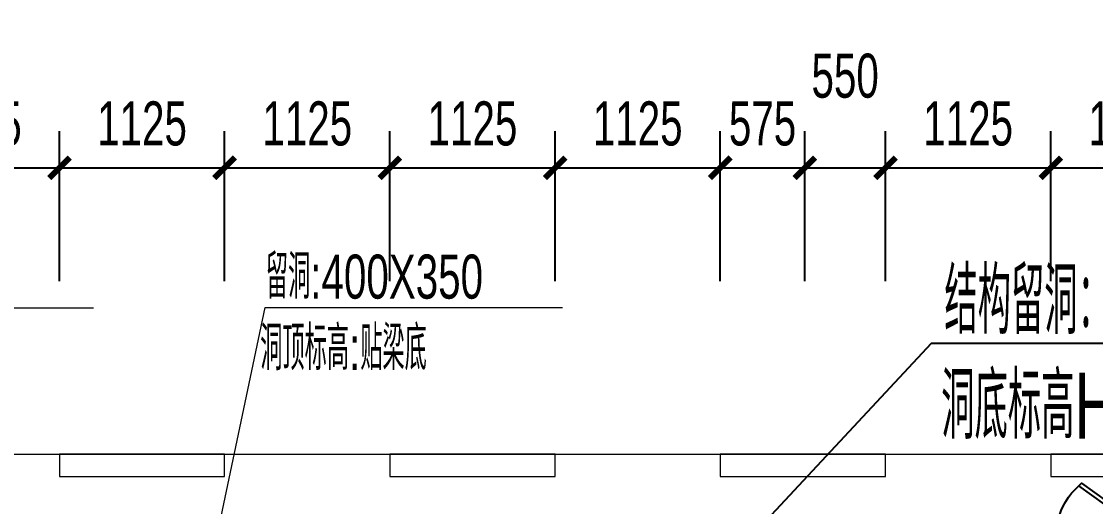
# Model space of a CAD drawing. Header units: millimetres. Extents: x 285006 to 3037698, y -2820855 to 192241.
# Drawn here: x 1043199 to 1050512, y -2791860 to -2788559 of the extents above; entities that cross this region are included whole.
import ezdxf
from ezdxf.enums import TextEntityAlignment as Align

# ---------------------------------------------------------------- set-up
doc = ezdxf.new("R2010")
doc.units = ezdxf.units.MM
doc.header["$PDMODE"] = 35
doc.header["$PDSIZE"] = -0.1
doc.layers.add('___', color=4, linetype='Continuous')
for name, color, linetype, lineweight in [('DIM-1B-6F$0$A-ANNO-DIMS', 73, 'Continuous', 18), ('EXWALL-1B-6F$0$A-FLOR-UNDR', 11, 'Continuous', 18), ('EXWALL-1B-6F$0$A-WALL-GLAZ', 142, 'Continuous', 18), ('EXWALL-1B-6F$0$A-WALL-STON', 31, 'Continuous', 18), ('VERT-IDEN-1B-4F$0$A-ANNO-TEXT', 7, 'Continuous', 25), ('VERT-IDEN-1B-4F$0$A-COND-IDEN-TEXT', 11, 'Continuous', 18), ('VERT-IDEN-1B-4F$0$A-ROOM-IDEN', 7, 'Continuous', 25)]:
    doc.layers.add(name, color=color, linetype=linetype, lineweight=lineweight)
doc.styles.add('CCD_DIM', font='archs.shx', dxfattribs={"width": 0.7})
doc.styles.add('DIM-1B-6F$0$HYGB2014', font='hygbsz.shx', dxfattribs={"width": 0.7, "bigfont": 'hygbhz.shx'})
doc.styles.add('VERT-IDEN-1B-4F$0$HYGB2014', font='hygbsz.shx', dxfattribs={"width": 0.7, "bigfont": 'hygbhz.shx'})
doc.dimstyles.new('DIM-1B-6F$0$DIMN', dxfattribs={"dimtxt": 300, "dimasz": 100, "dimexe": 250, "dimexo": 300, "dimgap": 0, "dimtad": 0, "dimdec": 0, "dimzin": 0, "dimdsep": 46, "dimtxsty": 'DIM-1B-6F$0$HYGB2014', "dimblk": 'DIM-1B-6F$0$_archtick', "dimcen": 0.09, "dimdle": 150, "dimclrt": 7, "dimazin": 0, "dimtfac": 1, "dimtdec": 0, "dimtix": 1, "dimtmove": 2, "dimatfit": 3, "dimfxl": 1, "dimtvp": 1, "dimtolj": 1, "dimtzin": 0, "dimarcsym": 0})

# ---------------------------------------------------------------- blocks, each defined once
blk = doc.blocks.new('EXWALL-1B-6F$0$幕墙-1125陶板单元')
blk.add_lwpolyline([(-562.5, 150), (562.5, 150), (562.5, 0), (-562.5, 0)], close=True)
blk = doc.blocks.new('EXWALL-1B-6F$0$ef')
at = {"layer": 'EXWALL-1B-6F$0$A-WALL-GLAZ', "lineweight": -3}
for points in [[(98270726.1, 18746786.9), (98270744.2, 18746768.8), (98271097.5, 18747022.1), (98271079.4, 18747040.2)], [(98271469, 18746786.9), (98271450.8, 18746768.8), (98271097.5, 18747022.1), (98271115.6, 18747040.2)]]:
    blk.add_lwpolyline(points, close=True, dxfattribs=at)
for centre, start, end in [((98271019.5, 18747122.7), 193.04017, 228.85878), ((98271175.6, 18747122.7), 311.14122, 346.95983)]:
    blk.add_arc(centre, 445.9, start, end, dxfattribs=at)
blk = doc.blocks.new('EXWALL-1B-6F')
at = {"layer": 'EXWALL-1B-6F$0$A-FLOR-UNDR'}
blk.add_lwpolyline([(98333335, 18769022.1), (98333335, 18769272.1), (98374885, 18769272.1), (98374885, 18768822.1)], dxfattribs=at)
at = {"xscale": -1, "rotation": 180}
blk.add_blockref('EXWALL-1B-6F$0$ef', (101275, 37515844.2), dxfattribs=at)
at = {"layer": 'EXWALL-1B-6F$0$A-WALL-STON', "xscale": -1, "rotation": 180}
for p in [(98365622.5, 18769272.1), (98367872.5, 18769272.1), (98370122.5, 18769272.1), (98372372.5, 18769272.1)]:
    blk.add_blockref('EXWALL-1B-6F$0$幕墙-1125陶板单元', p, dxfattribs=at)
blk = doc.blocks.new('DIM-1B-6F$0$_archtick')
at = {"const_width": 0.4}
blk.add_lwpolyline([(-0.7, -0.7), (0.7, 0.7)], dxfattribs=at)
blk = doc.blocks.new('CCD_Dimension_Tick')
at = {"color": 0, "linetype": 'ByBlock'}
for p, q in [((-1.091, 0), (0, 0)), ((0, 0), (1.091, 0))]:
    blk.add_line(p, q, dxfattribs=at)
at = {"color": 0, "linetype": 'Continuous', "const_width": 0.608}
blk.add_lwpolyline([(-0.61, -0.61), (0.61, 0.61)], dxfattribs=at)
blk = doc.blocks.new('*D1549')
at = {"layer": '___', "color": 44, "lineweight": -2, "transparency": 16777216}
for p, q in [((858778.8, -1074646.6), (858778.8, -1074958.5)), ((859505.8, -1074646.6), (859505.8, -1074958.5)), ((858878.8, -1074808.5), (859405.8, -1074808.5))]:
    blk.add_line(p, q, dxfattribs=at)
at = {"layer": 'Defpoints', "color": 0, "transparency": 16777216}
for p in [(858778.8, -1074496.6, 0), (859505.8, -1074496.6, 0), (859505.8, -1074808.5), (1058082.7, -2814913.1), (1059207.7, -2814913.1), (1059207.7, -2816154.7)]:
    blk.add_point(p, dxfattribs=at)
at = {"layer": 'DIM-1B-6F$0$A-ANNO-DIMS', "color": 0, "lineweight": -2, "transparency": 16777216}
for p, q in [((1058082.7, -2815213.1), (1058082.7, -2816404.7)), ((1059207.7, -2815213.1), (1059207.7, -2816404.7)), ((1057932.7, -2816154.7), (1059357.7, -2816154.7))]:
    blk.add_line(p, q, dxfattribs=at)
at = {"layer": '___', "color": 44, "lineweight": -2, "transparency": 16777216, "xscale": 100, "yscale": 100, "zscale": 100}
for p, rotation in [((858778.8, -1074808.5), 180.0002028373054), ((859505.8, -1074808.5), 0.0002028373054437641)]:
    blk.add_blockref('CCD_Dimension_Tick', p, dxfattribs=dict(at, rotation=rotation))
at = {"layer": 'DIM-1B-6F$0$A-ANNO-DIMS', "color": 0, "lineweight": -2, "transparency": 16777216, "xscale": 100, "yscale": 100, "zscale": 100, "rotation": 180}
blk.add_blockref('DIM-1B-6F$0$_archtick', (1058082.7, -2816154.7), dxfattribs=at)
at = {"layer": 'DIM-1B-6F$0$A-ANNO-DIMS', "color": 0, "lineweight": -2, "transparency": 16777216, "xscale": 100, "yscale": 100, "zscale": 100}
blk.add_blockref('DIM-1B-6F$0$_archtick', (1059207.7, -2816154.7), dxfattribs=at)
at = {"layer": '___', "color": 50, "transparency": 16777216, "insert": (859142.3, -1074673.5), "char_height": 150, "attachment_point": 5, "rotation": 0.0002, "style": 'CCD_DIM'}
blk.add_mtext('\\A1;725', dxfattribs=at)
at = {"layer": 'DIM-1B-6F$0$A-ANNO-DIMS', "color": 7, "transparency": 16777216, "insert": (1058645.2, -2815854.7), "char_height": 300, "attachment_point": 5, "style": 'DIM-1B-6F$0$HYGB2014'}
blk.add_mtext('\\A1;1125', dxfattribs=at)
blk = doc.blocks.new('*D1550')
at = {"layer": '___', "color": 44, "lineweight": -2, "transparency": 16777216}
for p, q in [((854266.3, -1074646.6), (854266.3, -1075059.3)), ((856570.5, -1074646.6), (856570.5, -1075059.3)), ((856470.5, -1074909.3), (854366.3, -1074909.3))]:
    blk.add_line(p, q, dxfattribs=at)
at = {"layer": 'Defpoints', "color": 0, "transparency": 16777216}
for p in [(854266.3, -1074496.6, 0), (856570.5, -1074496.6, 0), (854266.3, -1074909.3), (1059207.7, -2814913.1), (1060332.7, -2814913.1), (1060332.7, -2816154.7)]:
    blk.add_point(p, dxfattribs=at)
at = {"layer": 'DIM-1B-6F$0$A-ANNO-DIMS', "color": 0, "lineweight": -2, "transparency": 16777216}
for p, q in [((1059207.7, -2815213.1), (1059207.7, -2816404.7)), ((1060332.7, -2815213.1), (1060332.7, -2816404.7)), ((1059057.7, -2816154.7), (1060482.7, -2816154.7))]:
    blk.add_line(p, q, dxfattribs=at)
at = {"layer": '___', "color": 44, "lineweight": -2, "transparency": 16777216, "xscale": 100, "yscale": 100, "zscale": 100, "rotation": 180}
blk.add_blockref('CCD_Dimension_Tick', (854266.3, -1074909.3), dxfattribs=at)
at = {"layer": '___', "color": 44, "lineweight": -2, "transparency": 16777216, "xscale": 100, "yscale": 100, "zscale": 100}
blk.add_blockref('CCD_Dimension_Tick', (856570.5, -1074909.3), dxfattribs=at)
at = {"layer": 'DIM-1B-6F$0$A-ANNO-DIMS', "color": 0, "lineweight": -2, "transparency": 16777216, "xscale": 100, "yscale": 100, "zscale": 100, "rotation": 180}
blk.add_blockref('DIM-1B-6F$0$_archtick', (1059207.7, -2816154.7), dxfattribs=at)
at = {"layer": 'DIM-1B-6F$0$A-ANNO-DIMS', "color": 0, "lineweight": -2, "transparency": 16777216, "xscale": 100, "yscale": 100, "zscale": 100}
blk.add_blockref('DIM-1B-6F$0$_archtick', (1060332.7, -2816154.7), dxfattribs=at)
at = {"layer": '___', "color": 50, "transparency": 16777216, "insert": (855418.4, -1074774.3), "char_height": 150, "attachment_point": 5, "style": 'CCD_DIM'}
blk.add_mtext('\\A1;2305', dxfattribs=at)
at = {"layer": 'DIM-1B-6F$0$A-ANNO-DIMS', "color": 7, "transparency": 16777216, "insert": (1059770.2, -2815854.7), "char_height": 300, "attachment_point": 5, "style": 'DIM-1B-6F$0$HYGB2014'}
blk.add_mtext('\\A1;1125', dxfattribs=at)
blk = doc.blocks.new('*D1551')
at = {"layer": '___', "color": 44, "lineweight": -2, "transparency": 16777216}
for p, q in [((855943.4, -1074646.6), (855943.4, -1074804.1)), ((856043.4, -1074654.1), (856470.5, -1074654.1)), ((856570.5, -1074646.6), (856570.5, -1074804.1))]:
    blk.add_line(p, q, dxfattribs=at)
at = {"layer": 'Defpoints', "color": 0, "transparency": 16777216}
for p in [(855943.4, -1074496.6, 0), (856570.5, -1074496.6, 0), (856570.5, -1074654.1), (1060332.7, -2814913.1), (1061457.7, -2814913.1), (1061457.7, -2816154.7)]:
    blk.add_point(p, dxfattribs=at)
at = {"layer": 'DIM-1B-6F$0$A-ANNO-DIMS', "color": 0, "lineweight": -2, "transparency": 16777216}
for p, q in [((1060332.7, -2815213.1), (1060332.7, -2816404.7)), ((1061457.7, -2815213.1), (1061457.7, -2816404.7)), ((1060182.7, -2816154.7), (1061607.7, -2816154.7))]:
    blk.add_line(p, q, dxfattribs=at)
at = {"layer": '___', "color": 44, "lineweight": -2, "transparency": 16777216, "xscale": 100, "yscale": 100, "zscale": 100, "rotation": 180}
blk.add_blockref('CCD_Dimension_Tick', (855943.4, -1074654.1), dxfattribs=at)
at = {"layer": '___', "color": 44, "lineweight": -2, "transparency": 16777216, "xscale": 100, "yscale": 100, "zscale": 100}
blk.add_blockref('CCD_Dimension_Tick', (856570.5, -1074654.1), dxfattribs=at)
at = {"layer": 'DIM-1B-6F$0$A-ANNO-DIMS', "color": 0, "lineweight": -2, "transparency": 16777216, "xscale": 100, "yscale": 100, "zscale": 100, "rotation": 180}
blk.add_blockref('DIM-1B-6F$0$_archtick', (1060332.7, -2816154.7), dxfattribs=at)
at = {"layer": 'DIM-1B-6F$0$A-ANNO-DIMS', "color": 0, "lineweight": -2, "transparency": 16777216, "xscale": 100, "yscale": 100, "zscale": 100}
blk.add_blockref('DIM-1B-6F$0$_archtick', (1061457.7, -2816154.7), dxfattribs=at)
at = {"layer": '___', "color": 50, "transparency": 16777216, "insert": (856256.9, -1074519.1), "char_height": 150, "attachment_point": 5, "style": 'CCD_DIM'}
blk.add_mtext('\\A1;625', dxfattribs=at)
at = {"layer": 'DIM-1B-6F$0$A-ANNO-DIMS', "color": 7, "transparency": 16777216, "insert": (1060895.2, -2815854.7), "char_height": 300, "attachment_point": 5, "style": 'DIM-1B-6F$0$HYGB2014'}
blk.add_mtext('\\A1;1125', dxfattribs=at)
blk = doc.blocks.new('*D1590')
at = {"layer": 'Defpoints', "color": 0, "transparency": 16777216}
for p in [(1043457.7, -2789554.7), (1042332.7, -2790625.5), (1043457.7, -2790625.5)]:
    blk.add_point(p, dxfattribs=at)
at = {"layer": 'DIM-1B-6F$0$A-ANNO-DIMS', "color": 0, "lineweight": -2, "transparency": 16777216}
for p, q in [((1042332.7, -2790325.5), (1042332.7, -2789304.7)), ((1043457.7, -2790325.5), (1043457.7, -2789304.7)), ((1042182.7, -2789554.7), (1043607.7, -2789554.7))]:
    blk.add_line(p, q, dxfattribs=at)
at = {"layer": 'DIM-1B-6F$0$A-ANNO-DIMS', "color": 0, "lineweight": -2, "transparency": 16777216, "xscale": 100, "yscale": 100, "zscale": 100, "rotation": 180}
blk.add_blockref('DIM-1B-6F$0$_archtick', (1042332.7, -2789554.7), dxfattribs=at)
at = {"layer": 'DIM-1B-6F$0$A-ANNO-DIMS', "color": 0, "lineweight": -2, "transparency": 16777216, "xscale": 100, "yscale": 100, "zscale": 100}
blk.add_blockref('DIM-1B-6F$0$_archtick', (1043457.7, -2789554.7), dxfattribs=at)
at = {"layer": 'DIM-1B-6F$0$A-ANNO-DIMS', "color": 7, "transparency": 16777216, "insert": (1042895.2, -2789254.7), "char_height": 300, "attachment_point": 5, "style": 'DIM-1B-6F$0$HYGB2014'}
blk.add_mtext('\\A1;1125', dxfattribs=at)
blk = doc.blocks.new('*D1591')
at = {"layer": 'Defpoints', "color": 0, "transparency": 16777216}
for p in [(1044582.7, -2789554.7), (1043457.7, -2790625.5), (1044582.7, -2790625.5)]:
    blk.add_point(p, dxfattribs=at)
at = {"layer": 'DIM-1B-6F$0$A-ANNO-DIMS', "color": 0, "lineweight": -2, "transparency": 16777216}
for p, q in [((1043457.7, -2790325.5), (1043457.7, -2789304.7)), ((1044582.7, -2790325.5), (1044582.7, -2789304.7)), ((1043307.7, -2789554.7), (1044732.7, -2789554.7))]:
    blk.add_line(p, q, dxfattribs=at)
at = {"layer": 'DIM-1B-6F$0$A-ANNO-DIMS', "color": 0, "lineweight": -2, "transparency": 16777216, "xscale": 100, "yscale": 100, "zscale": 100, "rotation": 180}
blk.add_blockref('DIM-1B-6F$0$_archtick', (1043457.7, -2789554.7), dxfattribs=at)
at = {"layer": 'DIM-1B-6F$0$A-ANNO-DIMS', "color": 0, "lineweight": -2, "transparency": 16777216, "xscale": 100, "yscale": 100, "zscale": 100}
blk.add_blockref('DIM-1B-6F$0$_archtick', (1044582.7, -2789554.7), dxfattribs=at)
at = {"layer": 'DIM-1B-6F$0$A-ANNO-DIMS', "color": 7, "transparency": 16777216, "insert": (1044020.2, -2789254.7), "char_height": 300, "attachment_point": 5, "style": 'DIM-1B-6F$0$HYGB2014'}
blk.add_mtext('\\A1;1125', dxfattribs=at)
blk = doc.blocks.new('*D1592')
at = {"layer": 'Defpoints', "color": 0, "transparency": 16777216}
for p in [(1045707.7, -2789554.7), (1044582.7, -2790625.5), (1045707.7, -2790625.5)]:
    blk.add_point(p, dxfattribs=at)
at = {"layer": 'DIM-1B-6F$0$A-ANNO-DIMS', "color": 0, "lineweight": -2, "transparency": 16777216}
for p, q in [((1044582.7, -2790325.5), (1044582.7, -2789304.7)), ((1045707.7, -2790325.5), (1045707.7, -2789304.7)), ((1044432.7, -2789554.7), (1045857.7, -2789554.7))]:
    blk.add_line(p, q, dxfattribs=at)
at = {"layer": 'DIM-1B-6F$0$A-ANNO-DIMS', "color": 0, "lineweight": -2, "transparency": 16777216, "xscale": 100, "yscale": 100, "zscale": 100, "rotation": 180}
blk.add_blockref('DIM-1B-6F$0$_archtick', (1044582.7, -2789554.7), dxfattribs=at)
at = {"layer": 'DIM-1B-6F$0$A-ANNO-DIMS', "color": 0, "lineweight": -2, "transparency": 16777216, "xscale": 100, "yscale": 100, "zscale": 100}
blk.add_blockref('DIM-1B-6F$0$_archtick', (1045707.7, -2789554.7), dxfattribs=at)
at = {"layer": 'DIM-1B-6F$0$A-ANNO-DIMS', "color": 7, "transparency": 16777216, "insert": (1045145.2, -2789254.7), "char_height": 300, "attachment_point": 5, "style": 'DIM-1B-6F$0$HYGB2014'}
blk.add_mtext('\\A1;1125', dxfattribs=at)
blk = doc.blocks.new('*D1593')
at = {"layer": 'Defpoints', "color": 0, "transparency": 16777216}
for p in [(1046832.7, -2789554.7), (1045707.7, -2790625.5), (1046832.7, -2790625.5)]:
    blk.add_point(p, dxfattribs=at)
at = {"layer": 'DIM-1B-6F$0$A-ANNO-DIMS', "color": 0, "lineweight": -2, "transparency": 16777216}
for p, q in [((1045707.7, -2790325.5), (1045707.7, -2789304.7)), ((1046832.7, -2790325.5), (1046832.7, -2789304.7)), ((1045557.7, -2789554.7), (1046982.7, -2789554.7))]:
    blk.add_line(p, q, dxfattribs=at)
at = {"layer": 'DIM-1B-6F$0$A-ANNO-DIMS', "color": 0, "lineweight": -2, "transparency": 16777216, "xscale": 100, "yscale": 100, "zscale": 100, "rotation": 180}
blk.add_blockref('DIM-1B-6F$0$_archtick', (1045707.7, -2789554.7), dxfattribs=at)
at = {"layer": 'DIM-1B-6F$0$A-ANNO-DIMS', "color": 0, "lineweight": -2, "transparency": 16777216, "xscale": 100, "yscale": 100, "zscale": 100}
blk.add_blockref('DIM-1B-6F$0$_archtick', (1046832.7, -2789554.7), dxfattribs=at)
at = {"layer": 'DIM-1B-6F$0$A-ANNO-DIMS', "color": 7, "transparency": 16777216, "insert": (1046270.2, -2789254.7), "char_height": 300, "attachment_point": 5, "style": 'DIM-1B-6F$0$HYGB2014'}
blk.add_mtext('\\A1;1125', dxfattribs=at)
blk = doc.blocks.new('*D1594')
at = {"layer": 'Defpoints', "color": 0, "transparency": 16777216}
for p in [(1047957.7, -2789554.7), (1046832.7, -2790625.5), (1047957.7, -2790625.5)]:
    blk.add_point(p, dxfattribs=at)
at = {"layer": 'DIM-1B-6F$0$A-ANNO-DIMS', "color": 0, "lineweight": -2, "transparency": 16777216}
for p, q in [((1046832.7, -2790325.5), (1046832.7, -2789304.7)), ((1047957.7, -2790325.5), (1047957.7, -2789304.7)), ((1046682.7, -2789554.7), (1048107.7, -2789554.7))]:
    blk.add_line(p, q, dxfattribs=at)
at = {"layer": 'DIM-1B-6F$0$A-ANNO-DIMS', "color": 0, "lineweight": -2, "transparency": 16777216, "xscale": 100, "yscale": 100, "zscale": 100, "rotation": 180}
blk.add_blockref('DIM-1B-6F$0$_archtick', (1046832.7, -2789554.7), dxfattribs=at)
at = {"layer": 'DIM-1B-6F$0$A-ANNO-DIMS', "color": 0, "lineweight": -2, "transparency": 16777216, "xscale": 100, "yscale": 100, "zscale": 100}
blk.add_blockref('DIM-1B-6F$0$_archtick', (1047957.7, -2789554.7), dxfattribs=at)
at = {"layer": 'DIM-1B-6F$0$A-ANNO-DIMS', "color": 7, "transparency": 16777216, "insert": (1047395.2, -2789254.7), "char_height": 300, "attachment_point": 5, "style": 'DIM-1B-6F$0$HYGB2014'}
blk.add_mtext('\\A1;1125', dxfattribs=at)
blk = doc.blocks.new('*D1595')
at = {"layer": 'Defpoints', "color": 0, "transparency": 16777216}
for p in [(1048532.7, -2789554.7), (1047957.7, -2790625.5), (1048532.7, -2790625.5)]:
    blk.add_point(p, dxfattribs=at)
at = {"layer": 'DIM-1B-6F$0$A-ANNO-DIMS', "color": 0, "lineweight": -2, "transparency": 16777216}
for p, q in [((1047957.7, -2790325.5), (1047957.7, -2789304.7)), ((1048532.7, -2790325.5), (1048532.7, -2789304.7)), ((1047807.7, -2789554.7), (1048682.7, -2789554.7))]:
    blk.add_line(p, q, dxfattribs=at)
at = {"layer": 'DIM-1B-6F$0$A-ANNO-DIMS', "color": 0, "lineweight": -2, "transparency": 16777216, "xscale": 100, "yscale": 100, "zscale": 100, "rotation": 180}
blk.add_blockref('DIM-1B-6F$0$_archtick', (1047957.7, -2789554.7), dxfattribs=at)
at = {"layer": 'DIM-1B-6F$0$A-ANNO-DIMS', "color": 0, "lineweight": -2, "transparency": 16777216, "xscale": 100, "yscale": 100, "zscale": 100}
blk.add_blockref('DIM-1B-6F$0$_archtick', (1048532.7, -2789554.7), dxfattribs=at)
at = {"layer": 'DIM-1B-6F$0$A-ANNO-DIMS', "color": 7, "transparency": 16777216, "insert": (1048245.2, -2789254.7), "char_height": 300, "attachment_point": 5, "style": 'DIM-1B-6F$0$HYGB2014'}
blk.add_mtext('\\A1;575', dxfattribs=at)
blk = doc.blocks.new('*D1596')
at = {"layer": 'Defpoints', "color": 0, "transparency": 16777216}
for p in [(1049082.7, -2789554.7), (1048532.7, -2790625.5), (1049082.7, -2790625.5)]:
    blk.add_point(p, dxfattribs=at)
at = {"layer": 'DIM-1B-6F$0$A-ANNO-DIMS', "color": 0, "lineweight": -2, "transparency": 16777216}
for p, q in [((1048532.7, -2790325.5), (1048532.7, -2789304.7)), ((1049082.7, -2790325.5), (1049082.7, -2789304.7)), ((1048382.7, -2789554.7), (1049232.7, -2789554.7))]:
    blk.add_line(p, q, dxfattribs=at)
at = {"layer": 'DIM-1B-6F$0$A-ANNO-DIMS', "color": 0, "lineweight": -2, "transparency": 16777216, "xscale": 100, "yscale": 100, "zscale": 100, "rotation": 180}
blk.add_blockref('DIM-1B-6F$0$_archtick', (1048532.7, -2789554.7), dxfattribs=at)
at = {"layer": 'DIM-1B-6F$0$A-ANNO-DIMS', "color": 0, "lineweight": -2, "transparency": 16777216, "xscale": 100, "yscale": 100, "zscale": 100}
blk.add_blockref('DIM-1B-6F$0$_archtick', (1049082.7, -2789554.7), dxfattribs=at)
at = {"layer": 'DIM-1B-6F$0$A-ANNO-DIMS', "color": 7, "transparency": 16777216, "insert": (1048807.7, -2788929.7), "char_height": 300, "attachment_point": 5, "style": 'DIM-1B-6F$0$HYGB2014'}
blk.add_mtext('\\A1;550', dxfattribs=at)
blk = doc.blocks.new('*D1412')
at = {"layer": 'Defpoints', "color": 0, "transparency": 16777216}
for p in [(1050207.7, -2789554.7), (1049082.7, -2790625.5), (1050207.7, -2790625.5)]:
    blk.add_point(p, dxfattribs=at)
at = {"layer": 'DIM-1B-6F$0$A-ANNO-DIMS', "color": 0, "lineweight": -2, "transparency": 16777216}
for p, q in [((1049082.7, -2790325.5), (1049082.7, -2789304.7)), ((1050207.7, -2790325.5), (1050207.7, -2789304.7)), ((1048932.7, -2789554.7), (1050357.7, -2789554.7))]:
    blk.add_line(p, q, dxfattribs=at)
at = {"layer": 'DIM-1B-6F$0$A-ANNO-DIMS', "color": 0, "lineweight": -2, "transparency": 16777216, "xscale": 100, "yscale": 100, "zscale": 100, "rotation": 180}
blk.add_blockref('DIM-1B-6F$0$_archtick', (1049082.7, -2789554.7), dxfattribs=at)
at = {"layer": 'DIM-1B-6F$0$A-ANNO-DIMS', "color": 0, "lineweight": -2, "transparency": 16777216, "xscale": 100, "yscale": 100, "zscale": 100}
blk.add_blockref('DIM-1B-6F$0$_archtick', (1050207.7, -2789554.7), dxfattribs=at)
at = {"layer": 'DIM-1B-6F$0$A-ANNO-DIMS', "color": 7, "transparency": 16777216, "insert": (1049645.2, -2789254.7), "char_height": 300, "attachment_point": 5, "style": 'DIM-1B-6F$0$HYGB2014'}
blk.add_mtext('\\A1;1125', dxfattribs=at)
blk = doc.blocks.new('*D1413')
at = {"layer": 'Defpoints', "color": 0, "transparency": 16777216}
for p in [(1051332.7, -2789554.7), (1050207.7, -2790625.5), (1051332.7, -2790625.5)]:
    blk.add_point(p, dxfattribs=at)
at = {"layer": 'DIM-1B-6F$0$A-ANNO-DIMS', "color": 0, "lineweight": -2, "transparency": 16777216}
for p, q in [((1050207.7, -2790325.5), (1050207.7, -2789304.7)), ((1051332.7, -2790325.5), (1051332.7, -2789304.7)), ((1050057.7, -2789554.7), (1051482.7, -2789554.7))]:
    blk.add_line(p, q, dxfattribs=at)
at = {"layer": 'DIM-1B-6F$0$A-ANNO-DIMS', "color": 0, "lineweight": -2, "transparency": 16777216, "xscale": 100, "yscale": 100, "zscale": 100, "rotation": 180}
blk.add_blockref('DIM-1B-6F$0$_archtick', (1050207.7, -2789554.7), dxfattribs=at)
at = {"layer": 'DIM-1B-6F$0$A-ANNO-DIMS', "color": 0, "lineweight": -2, "transparency": 16777216, "xscale": 100, "yscale": 100, "zscale": 100}
blk.add_blockref('DIM-1B-6F$0$_archtick', (1051332.7, -2789554.7), dxfattribs=at)
at = {"layer": 'DIM-1B-6F$0$A-ANNO-DIMS', "color": 7, "transparency": 16777216, "insert": (1050770.2, -2789254.7), "char_height": 300, "attachment_point": 5, "style": 'DIM-1B-6F$0$HYGB2014'}
blk.add_mtext('\\A1;1125', dxfattribs=at)
blk = doc.blocks.new('VERT-IDEN-1B-4F')
at = {"layer": 'VERT-IDEN-1B-4F$0$A-COND-IDEN-TEXT'}
for points in [[(98362485, 18765572.1), (98362622, 18770270.1), (98365292.1, 18770270.1)], [(98365935, 18767772.1), (98366460.9, 18770270.9), (98368486.2, 18770270.9)]]:
    blk.add_lwpolyline(points, dxfattribs=at)
at = {"layer": 'VERT-IDEN-1B-4F$0$A-COND-IDEN-TEXT', "lineweight": -3}
blk.add_lwpolyline([(98373768.1, 18770027.2), (98370994.7, 18770027.2), (98367635, 18766422.1)], dxfattribs=at)
at = {"layer": 'VERT-IDEN-1B-4F$0$A-ANNO-TEXT', "style": 'VERT-IDEN-1B-4F$0$HYGB2014', "width": 0.7}
for s, p in [('留洞:400X350', (98366465.7, 18770481.6)), ('洞顶标高:贴梁底', (98366427.2, 18769994.9))]:
    blk.add_text(s, height=300, dxfattribs=at).set_placement(p, align=Align.MIDDLE_LEFT)
at = {"layer": 'VERT-IDEN-1B-4F$0$A-ROOM-IDEN', "lineweight": -3, "style": 'VERT-IDEN-1B-4F$0$HYGB2014', "width": 0.7}
for s, p in [('结构留洞：100X100', (98371085.7, 18770091.8, 0)), ('洞底标高H-0.400m', (98371064.4, 18769377.8, 0))]:
    blk.add_text(s, height=450, dxfattribs=at).set_placement(p)

msp = doc.modelspace()

# ---------------------------------------------------------------- block references
for name in ['VERT-IDEN-1B-4F', 'EXWALL-1B-6F']:
    msp.add_blockref(name, (-97321602.3, -21560776.8))

# ---------------------------------------------------------------- dimensions: what is measured, and where the dimension line sits
at = {"layer": 'DIM-1B-6F$0$A-ANNO-DIMS'}
for p1, p2, distance, picture, middle in [((1060332.7, -2814913.1), (1061457.7, -2814913.1), -1241.6, '*D1551', (1060895.2, -2815854.7)), ((1059207.7, -2814913.1), (1060332.7, -2814913.1), -1241.6, '*D1550', (1059770.2, -2815854.7)), ((1058082.7, -2814913.1), (1059207.7, -2814913.1), -1241.6, '*D1549', (1058645.2, -2815854.7)), ((1042332.7, -2790625.5), (1043457.7, -2790625.5), 1070.9, '*D1590', (1042895.2, -2789254.7)), ((1043457.7, -2790625.5), (1044582.7, -2790625.5), 1070.9, '*D1591', (1044020.2, -2789254.7)), ((1044582.7, -2790625.5), (1045707.7, -2790625.5), 1070.9, '*D1592', (1045145.2, -2789254.7)), ((1045707.7, -2790625.5), (1046832.7, -2790625.5), 1070.9, '*D1593', (1046270.2, -2789254.7)), ((1046832.7, -2790625.5), (1047957.7, -2790625.5), 1070.9, '*D1594', (1047395.2, -2789254.7)), ((1047957.7, -2790625.5), (1048532.7, -2790625.5), 1070.9, '*D1595', (1048245.2, -2789254.7)), ((1049082.7, -2790625.5), (1050207.7, -2790625.5), 1070.9, '*D1412', (1049645.2, -2789254.7)), ((1050207.7, -2790625.5), (1051332.7, -2790625.5), 1070.9, '*D1413', (1050770.2, -2789254.7))]:
    dim = msp.add_aligned_dim(p1=p1, p2=p2, distance=distance, dimstyle='DIM-1B-6F$0$DIMN', dxfattribs=at)
    dim.commit()
    dim.dimension.update_dxf_attribs({"geometry": picture, "text_midpoint": middle})
dim = msp.add_linear_dim(base=(1049082.7, -2789554.7), p1=(1048532.7, -2790625.5), p2=(1049082.7, -2790625.5), angle=0, dimstyle='DIM-1B-6F$0$DIMN', dxfattribs=at)
dim.commit()
dim.dimension.update_dxf_attribs({"geometry": '*D1596', "text_midpoint": (1048807.7, -2788929.7), "dimtype": 161})

doc.saveas('drawing.dxf')
